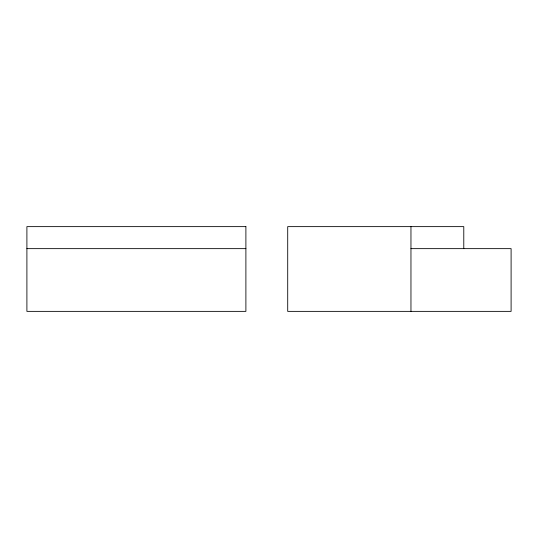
<?xml version="1.0" encoding="UTF-8"?>
<svg xmlns="http://www.w3.org/2000/svg" width="538" height="538" viewBox="0 0 538 538"><rect width="100%" height="100%" fill="white"/><g stroke="black" fill="none" stroke-linecap="round" stroke-linejoin="round"><path stroke-width="0.81" d="M26.9 248.643L245.893 248.643M410.958 248.643L511.1 248.643L511.1 311.368L287.709 311.368L287.709 226.632L463.783 226.632L463.783 248.643M410.958 226.632L410.958 311.368M245.893 226.632L26.9 226.632L26.9 311.368L245.893 311.368L245.893 226.632"/></g></svg>
